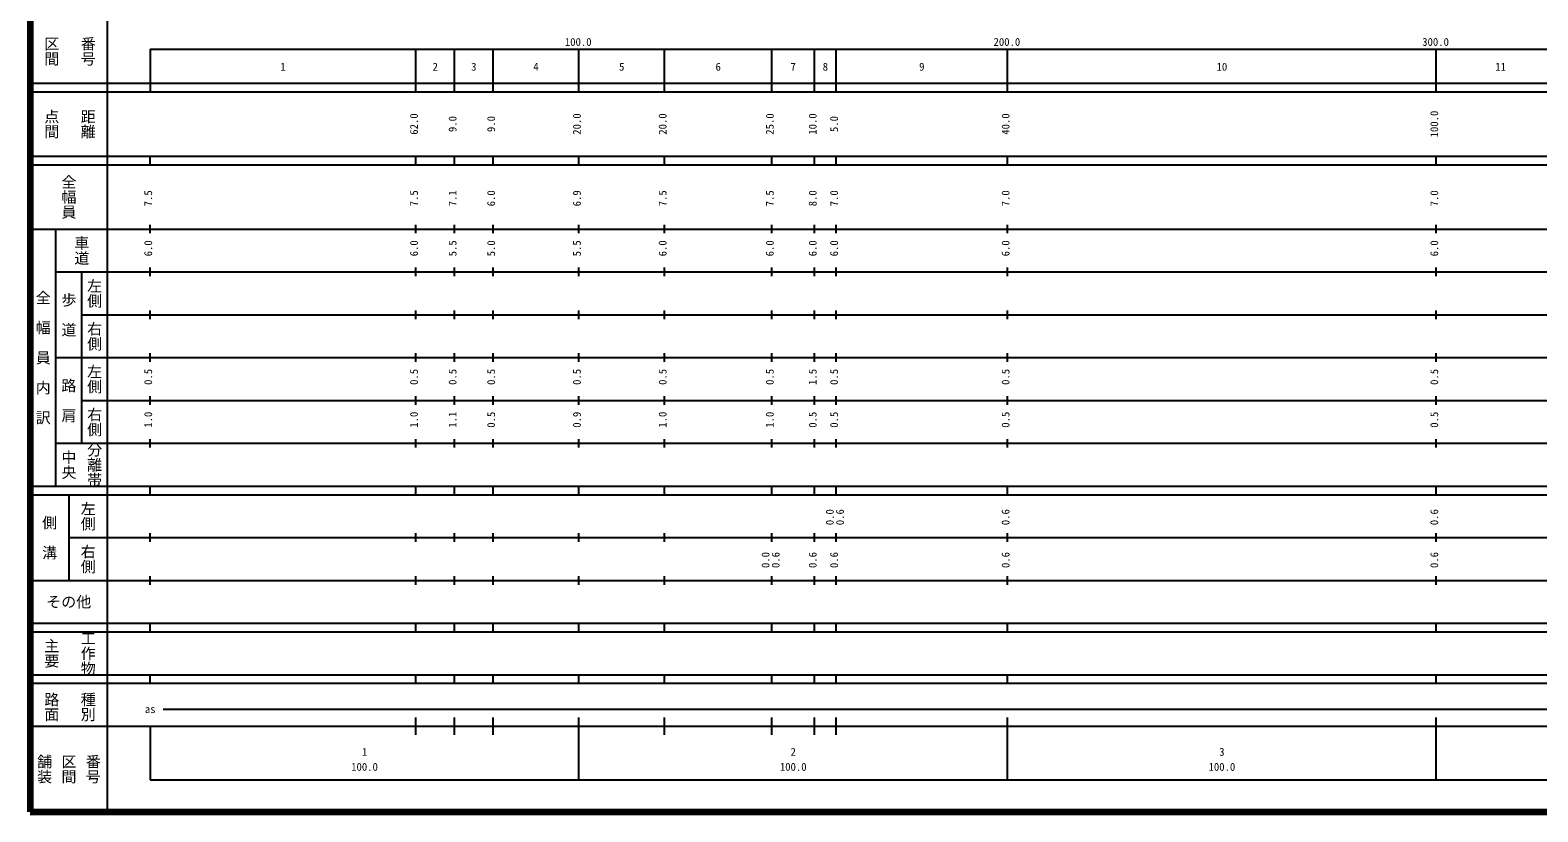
# Model space of a CAD drawing. Units: millimetres on the paper, enlarged 1000 times. Extents: x 40000 to 680000, y 20000 to 380000.
# Drawn here: x 40000 to 391704, y 20000 to 202409 of the extents above; entities that cross this region are included whole.
import ezdxf
from ezdxf.enums import TextEntityAlignment as Align

# ---------------------------------------------------------------- set-up
doc = ezdxf.new("R2010")
doc.units = ezdxf.units.MM
doc.header["$LTSCALE"] = 1000
doc.layers.add('M-TTL', color=2, linetype='Continuous', lineweight=140)
doc.layers.add('M-TTL-BAND', color=7, linetype='Continuous', lineweight=25)
doc.styles.add('@ＭＳ ゴシック', font='')
doc.styles.add('ＭＳ ゴシック', font='')
doc.styles.get('@ＭＳ ゴシック').set_extended_font_data('@MS Gothic')
doc.styles.get('ＭＳ ゴシック').set_extended_font_data('MS Gothic')

msp = doc.modelspace()

# ---------------------------------------------------------------- linework, layer by layer
at = {"layer": 'M-TTL'}
for p, q in [((40000, 380000), (40000, 20000)), ((40000, 20000), (680000, 20000))]:
    msp.add_line(p, q, dxfattribs=at)
at = {"layer": 'M-TTL-BAND'}
for p, q in [((58000, 370000), (58000, 20000)), ((68000, 198000), (579000, 198000)), ((68000, 198000), (68000, 188000)), ((130000, 188000), (130000, 198000)), ((139000, 188000), (139000, 198000)), ((148000, 188000), (148000, 198000)), ((168000, 188000), (168000, 198000)), ((188000, 188000), (188000, 198000)), ((213000, 188000), (213000, 198000)), ((223000, 188000), (223000, 198000)), ((228000, 188000), (228000, 198000)), ((268000, 188000), (268000, 198000)), ((368000, 188000), (368000, 198000)), ((40000, 190000), (579000, 190000)), ((40000, 188000), (579000, 188000)), ((40000, 173000), (579000, 173000)), ((68000, 171000), (68000, 173000)), ((130000, 171000), (130000, 173000)), ((139000, 171000), (139000, 173000)), ((148000, 171000), (148000, 173000)), ((168000, 171000), (168000, 173000)), ((188000, 171000), (188000, 173000)), ((213000, 171000), (213000, 173000)), ((223000, 171000), (223000, 173000)), ((228000, 171000), (228000, 173000)), ((268000, 171000), (268000, 173000)), ((368000, 171000), (368000, 173000)), ((40000, 171000), (579000, 171000)), ((40000, 156000), (579000, 156000)), ((46000, 96000), (46000, 156000)), ((68000, 155000), (68000, 157000)), ((130000, 155000), (130000, 157000)), ((139000, 155000), (139000, 157000)), ((148000, 155000), (148000, 157000)), ((168000, 155000), (168000, 157000)), ((188000, 155000), (188000, 157000)), ((213000, 155000), (213000, 157000)), ((223000, 155000), (223000, 157000)), ((228000, 155000), (228000, 157000)), ((268000, 155000), (268000, 157000)), ((368000, 155000), (368000, 157000)), ((46000, 146000), (579000, 146000)), ((52000, 146000), (52000, 106000)), ((68000, 145000), (68000, 147000)), ((130000, 145000), (130000, 147000)), ((139000, 145000), (139000, 147000)), ((148000, 145000), (148000, 147000)), ((168000, 145000), (168000, 147000)), ((188000, 145000), (188000, 147000)), ((213000, 145000), (213000, 147000)), ((223000, 145000), (223000, 147000)), ((228000, 145000), (228000, 147000)), ((268000, 145000), (268000, 147000)), ((368000, 145000), (368000, 147000)), ((52000, 136000), (579000, 136000)), ((68000, 135000), (68000, 137000)), ((130000, 135000), (130000, 137000)), ((139000, 135000), (139000, 137000)), ((148000, 135000), (148000, 137000)), ((168000, 135000), (168000, 137000)), ((188000, 135000), (188000, 137000)), ((213000, 135000), (213000, 137000)), ((223000, 135000), (223000, 137000)), ((228000, 135000), (228000, 137000)), ((268000, 135000), (268000, 137000)), ((368000, 135000), (368000, 137000)), ((68000, 125000), (68000, 127000)), ((130000, 125000), (130000, 127000)), ((139000, 125000), (139000, 127000)), ((148000, 125000), (148000, 127000)), ((168000, 125000), (168000, 127000)), ((188000, 125000), (188000, 127000)), ((213000, 125000), (213000, 127000)), ((223000, 125000), (223000, 127000)), ((228000, 125000), (228000, 127000)), ((268000, 125000), (268000, 127000)), ((368000, 125000), (368000, 127000)), ((46000, 126000), (579000, 126000)), ((68000, 115000), (68000, 117000)), ((130000, 115000), (130000, 117000)), ((139000, 115000), (139000, 117000)), ((148000, 115000), (148000, 117000)), ((168000, 115000), (168000, 117000)), ((188000, 115000), (188000, 117000)), ((213000, 115000), (213000, 117000)), ((223000, 115000), (223000, 117000)), ((228000, 115000), (228000, 117000)), ((268000, 115000), (268000, 117000)), ((368000, 115000), (368000, 117000)), ((52000, 116000), (579000, 116000)), ((46000, 106000), (579000, 106000)), ((68000, 105000), (68000, 107000)), ((130000, 105000), (130000, 107000)), ((139000, 105000), (139000, 107000)), ((148000, 105000), (148000, 107000)), ((168000, 105000), (168000, 107000)), ((188000, 105000), (188000, 107000)), ((213000, 105000), (213000, 107000)), ((223000, 105000), (223000, 107000)), ((228000, 105000), (228000, 107000)), ((268000, 105000), (268000, 107000)), ((368000, 105000), (368000, 107000)), ((40000, 96000), (579000, 96000)), ((68000, 94000), (68000, 96000)), ((130000, 94000), (130000, 96000)), ((139000, 94000), (139000, 96000)), ((148000, 94000), (148000, 96000)), ((168000, 94000), (168000, 96000)), ((188000, 94000), (188000, 96000)), ((213000, 94000), (213000, 96000)), ((223000, 94000), (223000, 96000)), ((228000, 94000), (228000, 96000)), ((268000, 94000), (268000, 96000)), ((368000, 94000), (368000, 96000)), ((40000, 94000), (579000, 94000)), ((49000, 94000), (49000, 74000)), ((68000, 83000), (68000, 85000)), ((130000, 83000), (130000, 85000)), ((139000, 83000), (139000, 85000)), ((148000, 83000), (148000, 85000)), ((168000, 83000), (168000, 85000)), ((188000, 83000), (188000, 85000)), ((213000, 83000), (213000, 85000)), ((223000, 83000), (223000, 85000)), ((228000, 83000), (228000, 85000)), ((268000, 83000), (268000, 85000)), ((368000, 83000), (368000, 85000)), ((49000, 84000), (579000, 84000)), ((40000, 74000), (579000, 74000)), ((68000, 73000), (68000, 75000)), ((130000, 73000), (130000, 75000)), ((139000, 73000), (139000, 75000)), ((148000, 73000), (148000, 75000)), ((168000, 73000), (168000, 75000)), ((188000, 73000), (188000, 75000)), ((213000, 73000), (213000, 75000)), ((223000, 73000), (223000, 75000)), ((228000, 73000), (228000, 75000)), ((268000, 73000), (268000, 75000)), ((368000, 73000), (368000, 75000)), ((40000, 64000), (579000, 64000)), ((68000, 62000), (68000, 64000)), ((130000, 62000), (130000, 64000)), ((139000, 62000), (139000, 64000)), ((148000, 62000), (148000, 64000)), ((168000, 62000), (168000, 64000)), ((188000, 62000), (188000, 64000)), ((213000, 62000), (213000, 64000)), ((223000, 62000), (223000, 64000)), ((228000, 62000), (228000, 64000)), ((268000, 62000), (268000, 64000)), ((368000, 62000), (368000, 64000)), ((40000, 62000), (579000, 62000)), ((40000, 52000), (579000, 52000)), ((40000, 50000), (579000, 50000)), ((68000, 50000), (68000, 52000)), ((130000, 50000), (130000, 52000)), ((139000, 50000), (139000, 52000)), ((148000, 50000), (148000, 52000)), ((168000, 50000), (168000, 52000)), ((188000, 50000), (188000, 52000)), ((213000, 50000), (213000, 52000)), ((223000, 50000), (223000, 52000)), ((228000, 50000), (228000, 52000)), ((268000, 50000), (268000, 52000)), ((368000, 50000), (368000, 52000)), ((71000, 44000), (559000, 44000)), ((40000, 40000), (579000, 40000)), ((68000, 40000), (68000, 27500)), ((130000, 38000), (130000, 42000)), ((139000, 38000), (139000, 42000)), ((148000, 38000), (148000, 42000)), ((168000, 27500), (168000, 42000)), ((188000, 38000), (188000, 42000)), ((213000, 38000), (213000, 42000)), ((223000, 38000), (223000, 42000)), ((228000, 38000), (228000, 42000)), ((268000, 27500), (268000, 42000)), ((368000, 27500), (368000, 42000)), ((68000, 27500), (579000, 27500))]:
    msp.add_line(p, q, dxfattribs=at)

# ---------------------------------------------------------------- texts
at = {"layer": 'M-TTL-BAND', "style": '@ＭＳ ゴシック'}
for s, p in [('区間', (45000, 197500)), ('番号', (53500, 197500)), ('点間', (45000, 180500)), ('距離', (53500, 180500)), ('全幅員', (49000, 163500)), ('車道', (52000, 151000)), ('左側', (55000, 141000)), ('全\u3000幅\u3000員\u3000内\u3000訳', (43000, 126000)), ('歩\u3000道', (49000, 136000)), ('右側', (55000, 131000)), ('左側', (55000, 121000)), ('路\u3000肩', (49000, 116000)), ('右側', (55000, 111000)), ('分離帯', (55000, 101000)), ('中央', (49000, 101000)), ('左側', (53500, 89000)), ('側\u3000溝', (44500, 84000)), ('右側', (53500, 79000)), ('主要', (45000, 57000)), ('工作物', (53500, 57000)), ('路面', (45000, 44500)), ('種別', (53500, 44500)), ('舗装', (43333, 30000)), ('区間', (49000, 30000)), ('番号', (54667, 30000))]:
    msp.add_text(s, height=2566, rotation=270, dxfattribs=at).set_placement(p, align=Align.MIDDLE_CENTER)
at = {"layer": 'M-TTL-BAND', "style": 'ＭＳ ゴシック'}
for s, p in [('100.0', (167844, 198195)), ('200.0', (267844, 198195)), ('300.0', (367844, 198195)), ('1', (99000, 192405)), ('2', (134500, 192405)), ('3', (143500, 192405)), ('4', (158000, 192405)), ('5', (178000, 192405)), ('6', (200500, 192405)), ('7', (218000, 192405)), ('8', (225500, 192405)), ('9', (248000, 192405)), ('10', (318000, 192405)), ('11', (383000, 192405)), ('as', (68000, 42500)), ('1', (118000, 32523)), ('2', (218000, 32523)), ('3', (318000, 32523)), ('100.0', (118000, 29033)), ('100.0', (218000, 29033)), ('100.0', (318000, 29033))]:
    msp.add_text(s, height=1833, dxfattribs=at).set_placement(p, align=Align.BOTTOM_CENTER)
for s, p in [('100.0', (369000, 180500)), ('62.0', (131000, 180500)), ('9.0', (140000, 180500)), ('9.0', (149000, 180500)), ('20.0', (169000, 180500)), ('20.0', (189000, 180500)), ('25.0', (214000, 180500)), ('10.0', (224000, 180500)), ('5.0', (229000, 180500)), ('40.0', (269000, 180500)), ('7.5', (69000, 163174)), ('7.5', (131000, 163174)), ('7.1', (140000, 163174)), ('6.0', (149000, 163174)), ('6.9', (169000, 163174)), ('7.5', (189000, 163174)), ('7.5', (214000, 163174)), ('8.0', (224000, 163174)), ('7.0', (229000, 163174)), ('7.0', (269000, 163174)), ('7.0', (369000, 163174)), ('6.0', (69000, 151500)), ('6.0', (131000, 151500)), ('5.5', (140000, 151500)), ('5.0', (149000, 151500)), ('5.5', (169000, 151500)), ('6.0', (189000, 151500)), ('6.0', (214000, 151500)), ('6.0', (224000, 151500)), ('6.0', (229000, 151500)), ('6.0', (269000, 151500)), ('6.0', (369000, 151500)), ('0.5', (69000, 121500)), ('0.5', (131000, 121500)), ('0.5', (140000, 121500)), ('0.5', (149000, 121500)), ('0.5', (169000, 121500)), ('0.5', (189000, 121500)), ('0.5', (214000, 121500)), ('1.5', (224000, 121500)), ('0.5', (229000, 121500)), ('0.5', (269000, 121500)), ('0.5', (369000, 121500)), ('1.0', (69000, 111500)), ('1.0', (131000, 111500)), ('1.1', (140000, 111500)), ('0.5', (149000, 111500)), ('0.9', (169000, 111500)), ('1.0', (189000, 111500)), ('1.0', (214000, 111500)), ('0.5', (224000, 111500)), ('0.5', (229000, 111500)), ('0.5', (269000, 111500)), ('0.5', (369000, 111500)), ('0.0', (228000, 88764)), ('0.6', (230370, 88764)), ('0.6', (269000, 88764)), ('0.6', (369000, 88764)), ('0.0', (213000, 78764)), ('0.6', (215370, 78764)), ('0.6', (224000, 78764)), ('0.6', (229000, 78764)), ('0.6', (269000, 78764)), ('0.6', (369000, 78764))]:
    msp.add_text(s, height=1833, rotation=90, dxfattribs=at).set_placement(p, align=Align.BOTTOM_CENTER)
msp.add_text('その他', height=2566, dxfattribs=at).set_placement((49000, 69000), align=Align.MIDDLE_CENTER)

doc.saveas('drawing.dxf')
